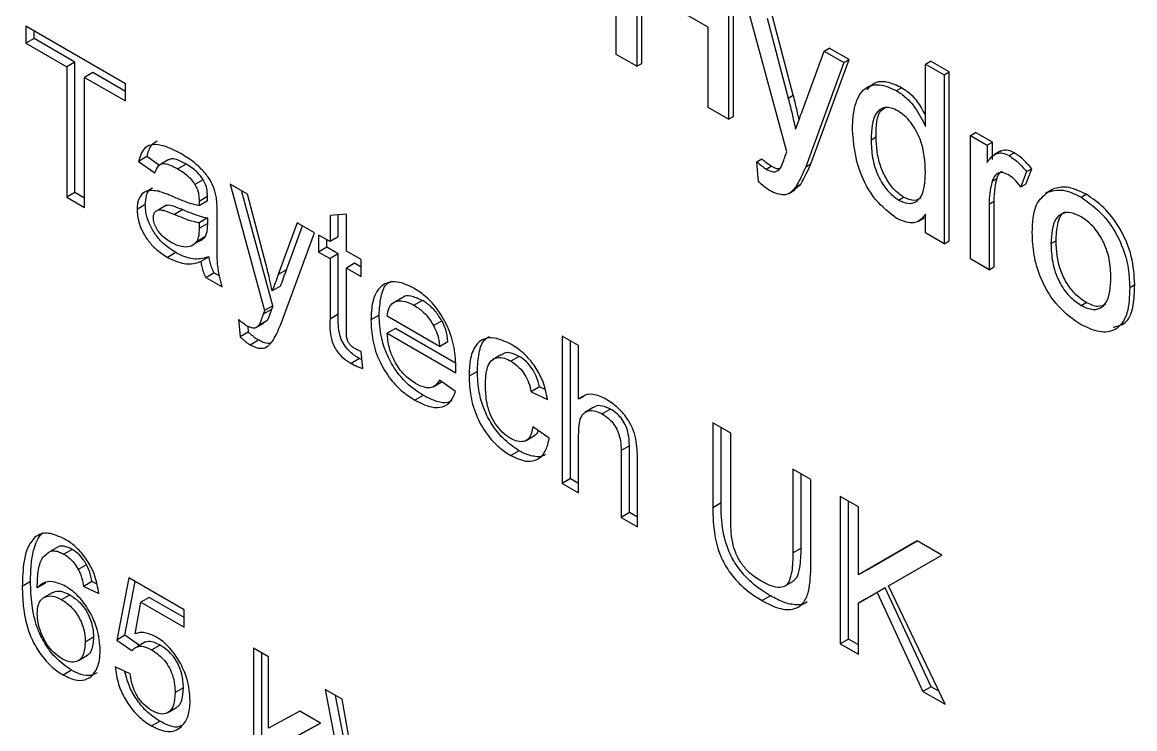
# Model space of a CAD drawing. Extents: x 75 to 2075, y 25 to 1460.
# Drawn here: x 1942.9 to 1964.62, y 1032.19 to 1045.99 of the extents above; entities that cross this region are included whole.
import ezdxf

# ---------------------------------------------------------------- set-up
doc = ezdxf.new("R2010")
doc.units = 0
doc.header["$LTSCALE"] = 5
doc.linetypes.add('SLD-KATı', pattern=[0])
doc.layers.get('0').update_dxf_attribs({"linetype": 'CONTINUOUS'})

msp = doc.modelspace()

# ---------------------------------------------------------------- linework, layer by layer
at = {"color": 7, "linetype": 'SLD-KATı'}
for p, q in [((1954.495, 1045.36), (1954.495, 1048.655)), ((1956.69, 1047.388), (1956.69, 1044.092)), ((1956.788, 1044.149), (1956.788, 1047.445)), ((1956.288, 1045.888), (1954.897, 1046.691)), ((1954.897, 1046.691), (1954.897, 1045.127)), ((1954.996, 1045.184), (1954.996, 1046.634)), ((1957.824, 1043.458), (1957.056, 1046.289)), ((1957.443, 1046.066), (1957.852, 1044.507)), ((1957.951, 1044.564), (1957.541, 1046.123)), ((1944.917, 1044.782), (1942.969, 1045.907)), ((1942.969, 1045.907), (1942.969, 1045.575)), ((1943.13, 1045.668), (1943.13, 1045.813)), ((1956.288, 1044.325), (1956.288, 1045.888)), ((1943.13, 1045.668), (1942.969, 1045.575)), ((1942.969, 1045.575), (1943.767, 1045.114)), ((1943.929, 1045.207), (1943.13, 1045.668)), ((1954.897, 1045.127), (1954.495, 1045.36)), ((1958.131, 1044.265), (1958.556, 1045.423)), ((1958.556, 1045.423), (1958.654, 1045.48)), ((1958.556, 1045.423), (1958.941, 1045.201)), ((1959.04, 1045.258), (1958.654, 1045.48)), ((1943.929, 1045.207), (1943.767, 1045.114)), ((1943.767, 1045.114), (1943.767, 1042.57)), ((1943.929, 1042.663), (1943.929, 1045.207)), ((1954.897, 1045.127), (1954.996, 1045.184)), ((1958.941, 1045.201), (1958.194, 1043.167)), ((1958.293, 1043.224), (1959.04, 1045.258)), ((1958.941, 1045.201), (1959.04, 1045.258)), ((1960.532, 1045.17), (1960.63, 1045.227)), ((1960.532, 1043.953), (1960.532, 1045.17)), ((1960.532, 1045.17), (1960.898, 1044.959)), ((1960.996, 1045.016), (1960.63, 1045.227)), ((1944.28, 1045.005), (1944.118, 1044.911)), ((1944.118, 1042.367), (1944.118, 1044.911)), ((1944.118, 1044.911), (1944.917, 1044.45)), ((1944.917, 1044.637), (1944.28, 1045.005)), ((1960.898, 1044.959), (1960.996, 1045.016)), ((1960.898, 1044.959), (1960.898, 1041.663)), ((1960.996, 1041.72), (1960.996, 1045.016)), ((1944.917, 1044.45), (1944.917, 1044.782)), ((1959.968, 1044.651), (1960.066, 1044.707)), ((1957.852, 1044.507), (1957.951, 1044.564)), ((1956.69, 1044.092), (1956.288, 1044.325)), ((1956.69, 1044.092), (1956.788, 1044.149)), ((1961.41, 1043.776), (1961.508, 1043.833)), ((1961.838, 1043.643), (1961.508, 1043.833)), ((1959.471, 1043.69), (1959.569, 1043.747)), ((1961.41, 1041.368), (1961.41, 1043.776)), ((1961.41, 1043.776), (1961.739, 1043.586)), ((1961.739, 1043.586), (1961.838, 1043.643)), ((1961.739, 1043.586), (1961.739, 1043.25)), ((1961.838, 1043.307), (1961.838, 1043.643)), ((1945.334, 1043.364), (1945.172, 1043.271)), ((1945.58, 1043.193), (1945.334, 1043.364)), ((1962.004, 1043.474), (1961.881, 1043.403)), ((1962.165, 1043.382), (1962.263, 1043.439)), ((1945.172, 1043.271), (1945.491, 1043.049)), ((1945.764, 1043.307), (1945.602, 1043.214)), ((1946.101, 1043.216), (1945.939, 1043.123)), ((1957.239, 1043.262), (1957.337, 1043.319)), ((1957.275, 1042.872), (1957.239, 1043.262)), ((1957.422, 1043.12), (1957.521, 1043.177)), ((1958.194, 1043.167), (1958.293, 1043.224)), ((1961.832, 1042.886), (1961.931, 1042.943)), ((1962.507, 1043.072), (1962.393, 1042.771)), ((1962.492, 1042.828), (1962.606, 1043.128)), ((1962.507, 1043.072), (1962.606, 1043.128)), ((1946.433, 1042.913), (1946.271, 1042.82)), ((1947.298, 1042.633), (1946.96, 1042.828)), ((1946.96, 1042.828), (1947.631, 1040.357)), ((1957.862, 1042.642), (1957.985, 1042.713)), ((1957.965, 1042.718), (1958.097, 1042.828)), ((1957.999, 1042.771), (1958.097, 1042.828)), ((1962.393, 1042.771), (1962.492, 1042.828)), ((1962.998, 1042.716), (1962.875, 1042.645)), ((1962.931, 1042.675), (1963.03, 1042.732)), ((1943.929, 1042.663), (1943.767, 1042.57)), ((1943.767, 1042.57), (1944.118, 1042.367)), ((1944.118, 1042.554), (1943.929, 1042.663)), ((1946.514, 1042.498), (1946.352, 1042.405)), ((1946.515, 1042.583), (1946.354, 1042.49)), ((1947.792, 1040.451), (1947.182, 1042.7)), ((1947.655, 1041.273), (1947.298, 1042.633)), ((1960.007, 1042.516), (1960.105, 1042.572)), ((1961.776, 1042.436), (1961.874, 1042.493)), ((1961.874, 1041.213), (1961.874, 1042.493)), ((1963.57, 1042.571), (1963.668, 1042.628)), ((1945.302, 1042.428), (1945.14, 1042.334)), ((1945.715, 1042.414), (1945.553, 1042.321)), ((1946.035, 1042.328), (1945.873, 1042.235)), ((1961.776, 1042.436), (1961.776, 1041.156)), ((1946.354, 1042.072), (1946.352, 1041.966)), ((1946.352, 1041.966), (1946.514, 1042.059)), ((1946.515, 1042.166), (1946.354, 1042.072)), ((1946.515, 1042.166), (1946.514, 1042.059)), ((1946.705, 1041.787), (1946.705, 1042.237)), ((1948.269, 1042.072), (1947.898, 1041.062)), ((1948.606, 1041.878), (1948.269, 1042.072)), ((1949.227, 1042.241), (1948.908, 1042.215)), ((1948.908, 1042.215), (1948.908, 1041.704)), ((1949.07, 1041.797), (1949.07, 1042.228)), ((1949.227, 1041.519), (1949.227, 1042.241)), ((1960.386, 1042.098), (1960.509, 1042.169)), ((1960.532, 1041.875), (1960.532, 1042.238)), ((1947.954, 1040.103), (1948.606, 1041.878)), ((1948.06, 1041.155), (1948.374, 1042.012)), ((1960.898, 1041.663), (1960.532, 1041.875)), ((1946.238, 1041.649), (1946.328, 1041.701)), ((1946.466, 1041.795), (1946.305, 1041.702)), ((1948.908, 1041.704), (1948.684, 1041.833)), ((1948.684, 1041.833), (1948.684, 1041.501)), ((1948.846, 1041.594), (1948.846, 1041.74)), ((1949.07, 1041.797), (1948.908, 1041.704)), ((1960.898, 1041.663), (1960.996, 1041.72)), ((1962.983, 1041.665), (1963.082, 1041.722)), ((1945.897, 1041.49), (1945.736, 1041.396)), ((1946.547, 1041.41), (1946.385, 1041.316)), ((1948.846, 1041.594), (1948.684, 1041.501)), ((1948.684, 1041.501), (1948.908, 1041.372)), ((1949.07, 1041.465), (1948.846, 1041.594)), ((1949.07, 1041.465), (1948.908, 1041.372)), ((1949.07, 1040.286), (1949.07, 1041.465)), ((1949.515, 1041.354), (1949.227, 1041.519)), ((1948.908, 1041.372), (1948.908, 1040.193)), ((1949.389, 1041.281), (1949.227, 1041.188)), ((1949.515, 1041.208), (1949.389, 1041.281)), ((1949.515, 1041.022), (1949.515, 1041.354)), ((1961.776, 1041.156), (1961.41, 1041.368)), ((1961.776, 1041.156), (1961.874, 1041.213)), ((1946.481, 1041.003), (1946.643, 1041.096)), ((1946.481, 1041.003), (1946.801, 1040.819)), ((1946.758, 1041.03), (1946.643, 1041.096)), ((1948.06, 1041.155), (1947.898, 1041.062)), ((1949.227, 1039.995), (1949.227, 1041.188)), ((1949.227, 1041.188), (1949.515, 1041.022)), ((1947.941, 1040.833), (1947.779, 1040.74)), ((1964.52, 1040.81), (1964.618, 1040.867)), ((1950.332, 1040.616), (1950.171, 1040.523)), ((1950.546, 1040.463), (1950.708, 1040.557)), ((1947.767, 1040.379), (1947.606, 1040.286)), ((1947.792, 1040.451), (1947.631, 1040.357)), ((1963.57, 1040.459), (1963.668, 1040.516)), ((1947.12, 1040.186), (1947.152, 1039.846)), ((1947.455, 1040.021), (1947.616, 1040.115)), ((1947.682, 1040.166), (1947.52, 1040.072)), ((1947.682, 1040.166), (1947.616, 1040.116)), ((1949.07, 1040.286), (1948.908, 1040.193)), ((1949.868, 1040.268), (1949.706, 1040.174)), ((1951.047, 1039.658), (1950.026, 1040.247)), ((1950.93, 1040.065), (1951.092, 1040.158)), ((1947.313, 1039.939), (1947.152, 1039.846)), ((1947.303, 1040.053), (1947.313, 1039.939)), ((1950.187, 1040.009), (1950.026, 1039.916)), ((1950.026, 1039.916), (1951.365, 1039.142)), ((1951.358, 1039.333), (1950.187, 1040.009)), ((1947.347, 1039.692), (1947.509, 1039.785)), ((1951.047, 1039.658), (1951.209, 1039.751)), ((1953.762, 1039.676), (1953.442, 1039.861)), ((1953.442, 1039.861), (1953.442, 1036.984)), ((1953.604, 1037.078), (1953.604, 1039.767)), ((1953.762, 1038.626), (1953.762, 1039.676)), ((1949.547, 1039.228), (1949.515, 1039.556)), ((1952.244, 1039.491), (1952.082, 1039.397)), ((1952.602, 1039.463), (1952.441, 1039.369)), ((1949.483, 1039.42), (1949.322, 1039.326)), ((1949.53, 1039.395), (1949.483, 1039.42)), ((1951.784, 1039.171), (1951.622, 1039.078)), ((1950.913, 1038.865), (1950.918, 1038.868)), ((1950.922, 1038.87), (1951.075, 1038.958)), ((1951.357, 1038.778), (1951.044, 1038.996)), ((1952.997, 1038.866), (1952.836, 1038.773)), ((1953.105, 1038.816), (1952.997, 1038.866)), ((1950.726, 1038.702), (1950.564, 1038.609)), ((1952.836, 1038.773), (1953.155, 1038.625)), ((1953.86, 1038.683), (1953.762, 1038.626)), ((1954.047, 1038.464), (1953.885, 1038.371)), ((1954.385, 1038.434), (1954.224, 1038.34)), ((1956.731, 1037.962), (1956.38, 1038.165)), ((1956.38, 1038.165), (1956.38, 1036.51)), ((1953.187, 1037.869), (1952.867, 1038.091)), ((1956.541, 1036.603), (1956.541, 1038.071)), ((1956.731, 1036.326), (1956.731, 1037.962)), ((1952.738, 1037.823), (1952.899, 1037.917)), ((1953.762, 1036.8), (1953.762, 1037.928)), ((1954.753, 1037.72), (1954.592, 1037.627)), ((1954.753, 1036.414), (1954.753, 1037.72)), ((1952.601, 1037.62), (1952.439, 1037.527)), ((1954.592, 1037.627), (1954.592, 1036.321)), ((1954.911, 1036.137), (1954.911, 1037.462)), ((1953.604, 1037.078), (1953.442, 1036.984)), ((1953.604, 1037.078), (1953.762, 1036.987)), ((1957.944, 1037.261), (1957.944, 1035.626)), ((1958.296, 1037.059), (1957.944, 1037.261)), ((1958.106, 1035.719), (1958.106, 1037.168)), ((1953.442, 1036.984), (1953.762, 1036.8)), ((1958.296, 1035.404), (1958.296, 1037.059)), ((1959.222, 1036.524), (1958.87, 1036.727)), ((1958.87, 1036.727), (1958.87, 1033.851)), ((1959.032, 1033.944), (1959.032, 1036.634)), ((1954.753, 1036.414), (1954.592, 1036.321)), ((1954.911, 1036.323), (1954.753, 1036.414)), ((1956.541, 1036.603), (1956.38, 1036.51)), ((1959.222, 1035.199), (1959.222, 1036.524)), ((1954.592, 1036.321), (1954.911, 1036.137)), ((1943.627, 1035.76), (1943.465, 1035.666)), ((1960.369, 1035.862), (1959.222, 1035.199)), ((1959.383, 1035.292), (1960.369, 1035.862)), ((1960.85, 1035.584), (1960.369, 1035.862)), ((1943.332, 1035.561), (1943.312, 1035.55)), ((1943.876, 1035.694), (1943.714, 1035.601)), ((1957.944, 1035.626), (1958.106, 1035.719)), ((1959.809, 1034.983), (1960.85, 1035.584)), ((1944.156, 1035.397), (1943.994, 1035.304)), ((1944.978, 1035.142), (1944.744, 1033.925)), ((1946.061, 1034.516), (1944.978, 1035.142)), ((1959.383, 1035.292), (1959.222, 1035.199)), ((1943.061, 1035.066), (1942.9, 1034.973)), ((1943.354, 1035.039), (1943.192, 1034.946)), ((1944.261, 1035.066), (1944.1, 1034.973)), ((1944.1, 1034.973), (1944.392, 1034.837)), ((1944.351, 1035.024), (1944.261, 1035.066)), ((1944.905, 1034.018), (1945.107, 1035.067)), ((1957.781, 1034.976), (1957.943, 1035.07)), ((1959.749, 1034.947), (1959.383, 1034.737)), ((1959.749, 1034.947), (1959.587, 1034.854)), ((1960.643, 1033.014), (1959.749, 1034.947)), ((1960.914, 1032.671), (1959.809, 1034.983)), ((1943.484, 1034.849), (1943.323, 1034.756)), ((1943.666, 1034.716), (1943.828, 1034.809)), ((1945.379, 1034.759), (1945.217, 1034.666)), ((1946.061, 1034.365), (1945.379, 1034.759)), ((1957.505, 1034.789), (1957.344, 1034.695)), ((1959.222, 1034.644), (1959.587, 1034.854)), ((1959.383, 1034.737), (1959.222, 1034.644)), ((1959.587, 1034.854), (1960.481, 1032.921)), ((1945.101, 1034.05), (1945.217, 1034.666)), ((1945.217, 1034.666), (1946.061, 1034.178)), ((1946.061, 1034.178), (1946.061, 1034.516)), ((1959.222, 1033.648), (1959.222, 1034.644)), ((1944.291, 1033.98), (1944.129, 1033.887)), ((1944.905, 1034.018), (1944.744, 1033.925)), ((1944.744, 1033.925), (1945.036, 1033.722)), ((1945.19, 1033.821), (1944.905, 1034.018)), ((1945.305, 1033.888), (1945.143, 1033.794)), ((1945.589, 1033.826), (1945.427, 1033.733)), ((1959.032, 1033.944), (1958.87, 1033.851)), ((1958.87, 1033.851), (1959.222, 1033.648)), ((1959.222, 1033.835), (1959.032, 1033.944)), ((1944, 1033.528), (1944.161, 1033.621)), ((1947.705, 1033.601), (1947.412, 1033.77)), ((1947.412, 1033.77), (1947.412, 1031.134)), ((1947.574, 1031.227), (1947.574, 1033.677)), ((1947.705, 1032.203), (1947.705, 1033.601)), ((1945.007, 1033.266), (1944.714, 1033.401)), ((1943.862, 1033.336), (1943.7, 1033.243)), ((1946.047, 1032.993), (1945.885, 1032.899)), ((1949.145, 1032.77), (1948.812, 1032.962)), ((1948.812, 1032.962), (1949.387, 1029.994)), ((1960.643, 1033.014), (1960.481, 1032.921)), ((1960.791, 1032.929), (1960.643, 1033.014)), ((1949.549, 1030.087), (1949.015, 1032.845)), ((1949.484, 1030.84), (1949.145, 1032.77)), ((1960.481, 1032.921), (1960.914, 1032.671)), ((1945.752, 1032.516), (1945.913, 1032.609)), ((1948.317, 1032.538), (1947.705, 1032.203)), ((1948.724, 1032.303), (1948.317, 1032.538)), ((1945.424, 1032.248), (1945.585, 1032.341)), ((1948.084, 1031.952), (1948.724, 1032.303)), ((1948.72, 1032.305), (1948.245, 1032.046))]:
    msp.add_line(p, q, dxfattribs=at)
for points, knots in [([(1959.105, 1043.901), (1959.115, 1044.063), (1959.134, 1044.386), (1959.315, 1044.715), (1959.625, 1044.804), (1959.854, 1044.702), (1959.968, 1044.651)], [0, 0, 0, 0, 0.280962, 0.56044, 0.780127, 1, 1, 1, 1]), ([(1960.066, 1044.707), (1959.97, 1044.752), (1959.777, 1044.841), (1959.532, 1044.824), (1959.434, 1044.716), (1959.39, 1044.668)], [0, 0, 0, 0, 0.3587184, 0.7172935, 1, 1, 1, 1]), ([(1960.532, 1044.172), (1960.477, 1044.276), (1960.356, 1044.508), (1960.169, 1044.637), (1960.066, 1044.707)], [0, 0, 0, 0, 0.449461, 1, 1, 1, 1]), ([(1957.852, 1044.507), (1957.882, 1044.393), (1957.934, 1044.188), (1957.976, 1043.986), (1957.995, 1043.896)], [0, 0, 0, 0, 0.559963, 1, 1, 1, 1]), ([(1958.064, 1044.086), (1958.05, 1044.155), (1958.016, 1044.314), (1957.974, 1044.474), (1957.951, 1044.564)], [0, 0, 0, 0, 0.437494, 1, 1, 1, 1]), ([(1959.968, 1044.651), (1960.031, 1044.609), (1960.158, 1044.525), (1960.366, 1044.286), (1960.469, 1044.079), (1960.532, 1043.953)], [0, 0, 0, 0, 0.280563, 0.560896, 1, 1, 1, 1]), ([(1957.995, 1043.896), (1958.02, 1043.965), (1958.065, 1044.089), (1958.111, 1044.211), (1958.131, 1044.265)], [0, 0, 0, 0, 0.5599999, 1, 1, 1, 1]), ([(1959.992, 1044.256), (1959.949, 1044.278), (1959.863, 1044.32), (1959.705, 1044.33), (1959.492, 1044.187), (1959.479, 1043.889), (1959.471, 1043.69)], [0, 0, 0, 0, 0.125718, 0.25135, 0.501025, 1, 1, 1, 1]), ([(1959.569, 1043.747), (1959.57, 1043.958), (1959.572, 1044.228), (1959.733, 1044.309), (1959.768, 1044.327)], [0, 0, 0, 0, 0.782566, 1, 1, 1, 1]), ([(1960.532, 1043.046), (1960.523, 1043.262), (1960.509, 1043.586), (1960.288, 1043.988), (1960.125, 1044.168), (1960.037, 1044.227), (1959.992, 1044.256)], [0, 0, 0, 0, 0.498965, 0.748684, 0.874281, 1, 1, 1, 1]), ([(1959.97, 1042.157), (1959.826, 1042.267), (1959.538, 1042.488), (1959.169, 1043.17), (1959.129, 1043.623), (1959.105, 1043.901)], [0, 0, 0, 0, 0.2796147, 0.559901, 1, 1, 1, 1]), ([(1945.997, 1043.421), (1945.888, 1043.477), (1945.697, 1043.576), (1945.459, 1043.613), (1945.303, 1043.556), (1945.215, 1043.433), (1945.186, 1043.323), (1945.172, 1043.271)], [0, 0, 0, 0, 0.299431, 0.527405, 0.688149, 0.848766, 1, 1, 1, 1]), ([(1945.334, 1043.364), (1945.356, 1043.446), (1945.394, 1043.586), (1945.495, 1043.647), (1945.536, 1043.672)], [0, 0, 0, 0, 0.590382, 1, 1, 1, 1]), ([(1959.471, 1043.69), (1959.475, 1043.576), (1959.482, 1043.35), (1959.59, 1042.997), (1959.78, 1042.685), (1959.931, 1042.572), (1960.007, 1042.516)], [0, 0, 0, 0, 0.281206, 0.560839, 0.780812, 1, 1, 1, 1]), ([(1960.105, 1042.572), (1960.041, 1042.618), (1959.912, 1042.711), (1959.755, 1042.941), (1959.59, 1043.302), (1959.578, 1043.563), (1959.569, 1043.747)], [0, 0, 0, 0, 0.186545, 0.373419, 0.560531, 1, 1, 1, 1]), ([(1946.689, 1042.561), (1946.674, 1042.63), (1946.647, 1042.756), (1946.542, 1042.957), (1946.368, 1043.161), (1946.176, 1043.314), (1946.041, 1043.395), (1945.997, 1043.421)], [0, 0, 0, 0, 0.186443, 0.336426, 0.535955, 0.84797, 1, 1, 1, 1]), ([(1957.698, 1043.132), (1957.718, 1043.175), (1957.755, 1043.252), (1957.783, 1043.338), (1957.796, 1043.376)], [0, 0, 0, 0, 0.55976, 1, 1, 1, 1]), ([(1957.796, 1043.376), (1957.801, 1043.392), (1957.81, 1043.419), (1957.82, 1043.446), (1957.824, 1043.458)], [0, 0, 0, 0, 0.56, 1, 1, 1, 1]), ([(1961.739, 1043.25), (1961.794, 1043.326), (1961.87, 1043.431), (1962.04, 1043.441), (1962.123, 1043.402), (1962.165, 1043.382)], [0, 0, 0, 0, 0.559599, 0.779772, 1, 1, 1, 1]), ([(1962.263, 1043.439), (1962.21, 1043.464), (1962.108, 1043.511), (1962.03, 1043.478), (1961.994, 1043.463)], [0, 0, 0, 0, 0.527192, 1, 1, 1, 1]), ([(1962.165, 1043.382), (1962.232, 1043.336), (1962.353, 1043.253), (1962.46, 1043.127), (1962.507, 1043.072)], [0, 0, 0, 0, 0.5595462, 1, 1, 1, 1]), ([(1962.606, 1043.128), (1962.545, 1043.198), (1962.437, 1043.323), (1962.316, 1043.404), (1962.263, 1043.439)], [0, 0, 0, 0, 0.559962, 1, 1, 1, 1]), ([(1945.491, 1043.049), (1945.51, 1043.098), (1945.539, 1043.177), (1945.624, 1043.231), (1945.755, 1043.222), (1945.864, 1043.163), (1945.939, 1043.123)], [0, 0, 0, 0, 0.278963, 0.446676, 0.614792, 1, 1, 1, 1]), ([(1946.101, 1043.216), (1946.048, 1043.244), (1945.954, 1043.294), (1945.834, 1043.331), (1945.784, 1043.311), (1945.766, 1043.303)], [0, 0, 0, 0, 0.448347, 0.801563, 1, 1, 1, 1]), ([(1946.433, 1042.913), (1946.397, 1042.962), (1946.335, 1043.045), (1946.219, 1043.142), (1946.145, 1043.189), (1946.101, 1043.216)], [0, 0, 0, 0, 0.366633, 0.627181, 1, 1, 1, 1]), ([(1957.239, 1043.262), (1957.273, 1043.232), (1957.333, 1043.178), (1957.395, 1043.138), (1957.422, 1043.12)], [0, 0, 0, 0, 0.560127, 1, 1, 1, 1]), ([(1957.521, 1043.177), (1957.486, 1043.2), (1957.424, 1043.241), (1957.364, 1043.295), (1957.337, 1043.319)], [0, 0, 0, 0, 0.5598221, 1, 1, 1, 1]), ([(1957.695, 1043.13), (1957.684, 1043.127), (1957.635, 1043.114), (1957.571, 1043.149), (1957.521, 1043.177)], [0, 0, 0, 0, 0.210863, 1, 1, 1, 1]), ([(1958.194, 1043.167), (1958.161, 1043.089), (1958.103, 1042.95), (1958.031, 1042.826), (1957.999, 1042.771)], [0, 0, 0, 0, 0.560088, 1, 1, 1, 1]), ([(1958.097, 1042.828), (1958.137, 1042.898), (1958.208, 1043.024), (1958.267, 1043.163), (1958.293, 1043.224)], [0, 0, 0, 0, 0.5598759, 1, 1, 1, 1]), ([(1945.939, 1043.123), (1945.984, 1043.095), (1946.073, 1043.039), (1946.189, 1042.935), (1946.248, 1042.852), (1946.271, 1042.82)], [0, 0, 0, 0, 0.37929, 0.761237, 1, 1, 1, 1]), ([(1957.422, 1043.12), (1957.453, 1043.104), (1957.514, 1043.072), (1957.62, 1043.057), (1957.669, 1043.103), (1957.698, 1043.132)], [0, 0, 0, 0, 0.2811432, 0.5614908, 1, 1, 1, 1]), ([(1960.007, 1042.516), (1960.07, 1042.487), (1960.195, 1042.431), (1960.351, 1042.471), (1960.512, 1042.637), (1960.523, 1042.877), (1960.532, 1043.046)], [0, 0, 0, 0, 0.186719, 0.373542, 0.560525, 1, 1, 1, 1]), ([(1962.151, 1043.01), (1962.109, 1043.028), (1962.026, 1043.065), (1961.901, 1043.031), (1961.858, 1042.941), (1961.832, 1042.886)], [0, 0, 0, 0, 0.280305, 0.560911, 1, 1, 1, 1]), ([(1961.874, 1042.493), (1961.877, 1042.583), (1961.881, 1042.743), (1961.916, 1042.882), (1961.931, 1042.943)], [0, 0, 0, 0, 0.559965, 1, 1, 1, 1]), ([(1961.931, 1042.943), (1961.944, 1042.981), (1961.966, 1043.044), (1962.015, 1043.07), (1962.034, 1043.08)], [0, 0, 0, 0, 0.616126, 1, 1, 1, 1]), ([(1962.393, 1042.771), (1962.351, 1042.826), (1962.277, 1042.924), (1962.189, 1042.984), (1962.151, 1043.01)], [0, 0, 0, 0, 0.560116, 1, 1, 1, 1]), ([(1945.563, 1042.686), (1945.476, 1042.698), (1945.336, 1042.718), (1945.205, 1042.609), (1945.147, 1042.481), (1945.142, 1042.377), (1945.14, 1042.334)], [0, 0, 0, 0, 0.383402, 0.61322, 0.842563, 1, 1, 1, 1]), ([(1945.302, 1042.428), (1945.307, 1042.487), (1945.318, 1042.619), (1945.377, 1042.73), (1945.436, 1042.75), (1945.442, 1042.752)], [0, 0, 0, 0, 0.421119, 0.938222, 1, 1, 1, 1]), ([(1946.271, 1042.82), (1946.289, 1042.786), (1946.329, 1042.712), (1946.35, 1042.597), (1946.352, 1042.524), (1946.354, 1042.49)], [0, 0, 0, 0, 0.300025, 0.66691, 1, 1, 1, 1]), ([(1946.515, 1042.583), (1946.514, 1042.614), (1946.512, 1042.683), (1946.493, 1042.798), (1946.452, 1042.877), (1946.433, 1042.913)], [0, 0, 0, 0, 0.296105, 0.673457, 1, 1, 1, 1]), ([(1957.5, 1042.696), (1957.457, 1042.724), (1957.381, 1042.774), (1957.308, 1042.842), (1957.275, 1042.872)], [0, 0, 0, 0, 0.559718, 1, 1, 1, 1]), ([(1957.999, 1042.771), (1957.968, 1042.732), (1957.906, 1042.655), (1957.743, 1042.587), (1957.592, 1042.655), (1957.5, 1042.696)], [0, 0, 0, 0, 0.281289, 0.561872, 1, 1, 1, 1]), ([(1961.832, 1042.886), (1961.814, 1042.808), (1961.781, 1042.668), (1961.777, 1042.507), (1961.776, 1042.436)], [0, 0, 0, 0, 0.559888, 1, 1, 1, 1]), ([(1962.931, 1042.675), (1963.039, 1042.7), (1963.233, 1042.743), (1963.467, 1042.624), (1963.57, 1042.571)], [0, 0, 0, 0, 0.559033, 1, 1, 1, 1]), ([(1963.668, 1042.628), (1963.537, 1042.692), (1963.302, 1042.805), (1963.113, 1042.754), (1963.03, 1042.732)], [0, 0, 0, 0, 0.559564, 1, 1, 1, 1]), ([(1945.826, 1042.588), (1945.799, 1042.599), (1945.746, 1042.622), (1945.658, 1042.657), (1945.597, 1042.676), (1945.563, 1042.686)], [0, 0, 0, 0, 0.303153, 0.606337, 1, 1, 1, 1]), ([(1946.352, 1042.405), (1946.3, 1042.417), (1946.197, 1042.44), (1946.02, 1042.506), (1945.896, 1042.558), (1945.826, 1042.588)], [0, 0, 0, 0, 0.301096, 0.601912, 1, 1, 1, 1]), ([(1946.514, 1042.498), (1946.514, 1042.505), (1946.514, 1042.52), (1946.514, 1042.548), (1946.515, 1042.569), (1946.515, 1042.583)], [0, 0, 0, 0, 0.2500879, 0.5001759, 1, 1, 1, 1]), ([(1946.705, 1042.237), (1946.705, 1042.268), (1946.704, 1042.33), (1946.702, 1042.437), (1946.694, 1042.515), (1946.689, 1042.561)], [0, 0, 0, 0, 0.295392, 0.590817, 1, 1, 1, 1]), ([(1960.441, 1042.554), (1960.402, 1042.531), (1960.311, 1042.479), (1960.181, 1042.538), (1960.105, 1042.572)], [0, 0, 0, 0, 0.421722, 1, 1, 1, 1]), ([(1962.617, 1041.875), (1962.625, 1042.077), (1962.64, 1042.437), (1962.842, 1042.603), (1962.931, 1042.675)], [0, 0, 0, 0, 0.560963, 1, 1, 1, 1]), ([(1963.57, 1042.571), (1963.72, 1042.466), (1964.019, 1042.255), (1964.345, 1041.729), (1964.501, 1041.227), (1964.514, 1040.949), (1964.52, 1040.81)], [0, 0, 0, 0, 0.279556, 0.5586, 0.778991, 1, 1, 1, 1]), ([(1964.618, 1040.867), (1964.608, 1041.046), (1964.589, 1041.402), (1964.354, 1041.957), (1964.021, 1042.391), (1963.786, 1042.549), (1963.668, 1042.628)], [0, 0, 0, 0, 0.280581, 0.559647, 0.779597, 1, 1, 1, 1]), ([(1945.14, 1042.334), (1945.146, 1042.251), (1945.159, 1042.09), (1945.271, 1041.841), (1945.428, 1041.625), (1945.59, 1041.486), (1945.698, 1041.42), (1945.736, 1041.396)], [0, 0, 0, 0, 0.231168, 0.448347, 0.633012, 0.871315, 1, 1, 1, 1]), ([(1945.897, 1041.49), (1945.81, 1041.547), (1945.666, 1041.64), (1945.485, 1041.851), (1945.371, 1042.06), (1945.309, 1042.262), (1945.304, 1042.377), (1945.302, 1042.428)], [0, 0, 0, 0, 0.295184, 0.483407, 0.672011, 0.855923, 1, 1, 1, 1]), ([(1945.459, 1042.171), (1945.463, 1042.201), (1945.469, 1042.26), (1945.514, 1042.31), (1945.585, 1042.332), (1945.708, 1042.304), (1945.809, 1042.262), (1945.873, 1042.235)], [0, 0, 0, 0, 0.151465, 0.299851, 0.43263, 0.640329, 1, 1, 1, 1]), ([(1945.716, 1042.411), (1945.723, 1042.414), (1945.759, 1042.427), (1945.871, 1042.394), (1945.971, 1042.354), (1946.035, 1042.328)], [0, 0, 0, 0, 0.080159, 0.416888, 1, 1, 1, 1]), ([(1946.035, 1042.328), (1946.088, 1042.306), (1946.196, 1042.261), (1946.357, 1042.201), (1946.462, 1042.177), (1946.515, 1042.166)], [0, 0, 0, 0, 0.328949, 0.663406, 1, 1, 1, 1]), ([(1946.354, 1042.49), (1946.353, 1042.483), (1946.353, 1042.469), (1946.352, 1042.441), (1946.352, 1042.419), (1946.352, 1042.405)], [0, 0, 0, 0, 0.250125, 0.500209, 1, 1, 1, 1]), ([(1963.57, 1042.191), (1963.503, 1042.223), (1963.369, 1042.287), (1963.194, 1042.263), (1963.009, 1042.102), (1962.994, 1041.845), (1962.983, 1041.665)], [0, 0, 0, 0, 0.187137, 0.374025, 0.561097, 1, 1, 1, 1]), ([(1963.082, 1041.722), (1963.088, 1041.832), (1963.1, 1042.051), (1963.176, 1042.26), (1963.266, 1042.281), (1963.274, 1042.283)], [0, 0, 0, 0, 0.476877, 0.950511, 1, 1, 1, 1]), ([(1945.809, 1041.686), (1945.737, 1041.732), (1945.638, 1041.797), (1945.53, 1041.938), (1945.478, 1042.043), (1945.461, 1042.123), (1945.46, 1042.162), (1945.459, 1042.171)], [0, 0, 0, 0, 0.439875, 0.613983, 0.78895, 0.955904, 1, 1, 1, 1]), ([(1945.873, 1042.235), (1945.926, 1042.213), (1946.034, 1042.168), (1946.196, 1042.108), (1946.301, 1042.084), (1946.354, 1042.072)], [0, 0, 0, 0, 0.328949, 0.663406, 1, 1, 1, 1]), ([(1946.514, 1042.059), (1946.513, 1042.029), (1946.512, 1041.965), (1946.501, 1041.871), (1946.478, 1041.821), (1946.466, 1041.795)], [0, 0, 0, 0, 0.312047, 0.650148, 1, 1, 1, 1]), ([(1960.532, 1042.238), (1960.497, 1042.194), (1960.428, 1042.106), (1960.242, 1042.038), (1960.073, 1042.112), (1959.97, 1042.157)], [0, 0, 0, 0, 0.281116, 0.561725, 1, 1, 1, 1]), ([(1964.154, 1041.002), (1964.149, 1041.119), (1964.141, 1041.353), (1964.012, 1041.719), (1963.804, 1042.027), (1963.648, 1042.136), (1963.57, 1042.191)], [0, 0, 0, 0, 0.281064, 0.560316, 0.780174, 1, 1, 1, 1]), ([(1946.352, 1041.966), (1946.351, 1041.935), (1946.35, 1041.871), (1946.34, 1041.777), (1946.316, 1041.727), (1946.305, 1041.702)], [0, 0, 0, 0, 0.312047, 0.650148, 1, 1, 1, 1]), ([(1963.57, 1040.079), (1963.417, 1040.186), (1963.111, 1040.4), (1962.779, 1040.941), (1962.635, 1041.45), (1962.623, 1041.733), (1962.617, 1041.875)], [0, 0, 0, 0, 0.2796157, 0.5583707, 0.778858, 1, 1, 1, 1]), ([(1946.305, 1041.702), (1946.272, 1041.669), (1946.205, 1041.603), (1946.048, 1041.588), (1945.91, 1041.631), (1945.827, 1041.676), (1945.809, 1041.686)], [0, 0, 0, 0, 0.27949, 0.574246, 0.90837, 1, 1, 1, 1]), ([(1946.466, 1041.795), (1946.436, 1041.759), (1946.398, 1041.713), (1946.338, 1041.708), (1946.326, 1041.707)], [0, 0, 0, 0, 0.7997688, 1, 1, 1, 1]), ([(1946.801, 1040.819), (1946.766, 1040.96), (1946.706, 1041.202), (1946.707, 1041.512), (1946.706, 1041.695), (1946.705, 1041.787)], [0, 0, 0, 0, 0.409089, 0.704246, 1, 1, 1, 1]), ([(1962.983, 1041.665), (1962.988, 1041.546), (1962.996, 1041.309), (1963.119, 1040.937), (1963.332, 1040.625), (1963.491, 1040.514), (1963.57, 1040.459)], [0, 0, 0, 0, 0.281129, 0.560384, 0.780159, 1, 1, 1, 1]), ([(1963.668, 1040.516), (1963.601, 1040.561), (1963.467, 1040.652), (1963.291, 1040.879), (1963.107, 1041.255), (1963.092, 1041.529), (1963.082, 1041.722)], [0, 0, 0, 0, 0.187077, 0.374058, 0.561104, 1, 1, 1, 1]), ([(1946.547, 1041.41), (1946.46, 1041.384), (1946.284, 1041.333), (1946.045, 1041.408), (1945.916, 1041.479), (1945.897, 1041.49)], [0, 0, 0, 0, 0.456532, 0.919814, 1, 1, 1, 1]), ([(1946.643, 1041.096), (1946.627, 1041.131), (1946.596, 1041.2), (1946.564, 1041.306), (1946.553, 1041.375), (1946.547, 1041.41)], [0, 0, 0, 0, 0.3296843, 0.6604676, 1, 1, 1, 1]), ([(1945.736, 1041.396), (1945.846, 1041.344), (1946.066, 1041.24), (1946.27, 1041.278), (1946.371, 1041.312), (1946.385, 1041.316)], [0, 0, 0, 0, 0.459986, 0.921472, 1, 1, 1, 1]), ([(1946.385, 1041.316), (1946.391, 1041.283), (1946.402, 1041.215), (1946.434, 1041.109), (1946.465, 1041.039), (1946.481, 1041.003)], [0, 0, 0, 0, 0.32957, 0.659979, 1, 1, 1, 1]), ([(1947.779, 1040.74), (1947.765, 1040.808), (1947.74, 1040.93), (1947.698, 1041.108), (1947.669, 1041.218), (1947.655, 1041.273)], [0, 0, 0, 0, 0.386088, 0.69291, 1, 1, 1, 1]), ([(1947.898, 1041.062), (1947.878, 1041.008), (1947.849, 1040.928), (1947.809, 1040.821), (1947.789, 1040.767), (1947.779, 1040.74)], [0, 0, 0, 0, 0.499997, 0.749998, 1, 1, 1, 1]), ([(1947.941, 1040.833), (1947.961, 1040.887), (1947.99, 1040.967), (1948.03, 1041.075), (1948.05, 1041.128), (1948.06, 1041.155)], [0, 0, 0, 0, 0.499997, 0.749997, 1, 1, 1, 1]), ([(1963.57, 1040.459), (1963.637, 1040.427), (1963.773, 1040.362), (1963.947, 1040.393), (1964.131, 1040.559), (1964.144, 1040.819), (1964.154, 1041.002)], [0, 0, 0, 0, 0.187044, 0.373945, 0.560983, 1, 1, 1, 1]), ([(1950.547, 1040.794), (1950.437, 1040.847), (1950.24, 1040.941), (1949.994, 1040.906), (1949.825, 1040.769), (1949.722, 1040.517), (1949.712, 1040.296), (1949.706, 1040.174)], [0, 0, 0, 0, 0.2280146, 0.4088575, 0.5892488, 0.7748522, 1, 1, 1, 1]), ([(1949.868, 1040.268), (1949.875, 1040.388), (1949.888, 1040.63), (1949.976, 1040.872), (1950.086, 1040.921), (1950.113, 1040.933)], [0, 0, 0, 0, 0.426123, 0.857164, 1, 1, 1, 1]), ([(1951.367, 1039.236), (1951.361, 1039.365), (1951.35, 1039.623), (1951.221, 1040.041), (1951.004, 1040.403), (1950.768, 1040.653), (1950.615, 1040.751), (1950.547, 1040.794)], [0, 0, 0, 0, 0.231766, 0.466322, 0.672727, 0.856292, 1, 1, 1, 1]), ([(1964.52, 1040.81), (1964.515, 1040.634), (1964.504, 1040.282), (1964.281, 1039.96), (1963.934, 1039.911), (1963.691, 1040.023), (1963.57, 1040.079)], [0, 0, 0, 0, 0.281033, 0.559513, 0.779602, 1, 1, 1, 1]), ([(1964.195, 1040.032), (1964.292, 1040.056), (1964.491, 1040.106), (1964.605, 1040.457), (1964.614, 1040.73), (1964.618, 1040.867)], [0, 0, 0, 0, 0.327095, 0.662778, 1, 1, 1, 1]), ([(1950.026, 1040.247), (1950.034, 1040.305), (1950.05, 1040.415), (1950.136, 1040.516), (1950.259, 1040.557), (1950.401, 1040.539), (1950.502, 1040.486), (1950.546, 1040.463)], [0, 0, 0, 0, 0.214902, 0.408639, 0.601345, 0.827593, 1, 1, 1, 1]), ([(1950.708, 1040.557), (1950.632, 1040.591), (1950.501, 1040.65), (1950.372, 1040.65), (1950.336, 1040.616), (1950.334, 1040.614)], [0, 0, 0, 0, 0.562703, 0.975076, 1, 1, 1, 1]), ([(1951.092, 1040.158), (1951.05, 1040.224), (1950.961, 1040.362), (1950.82, 1040.488), (1950.733, 1040.541), (1950.708, 1040.557)], [0, 0, 0, 0, 0.3851735, 0.8186359, 1, 1, 1, 1]), ([(1947.631, 1040.357), (1947.629, 1040.351), (1947.624, 1040.339), (1947.616, 1040.316), (1947.61, 1040.298), (1947.606, 1040.286)], [0, 0, 0, 0, 0.250001, 0.500001, 1, 1, 1, 1]), ([(1947.767, 1040.379), (1947.759, 1040.354), (1947.742, 1040.305), (1947.716, 1040.232), (1947.693, 1040.188), (1947.682, 1040.166)], [0, 0, 0, 0, 0.332398, 0.665711, 1, 1, 1, 1]), ([(1947.792, 1040.451), (1947.79, 1040.445), (1947.786, 1040.433), (1947.778, 1040.409), (1947.772, 1040.391), (1947.767, 1040.379)], [0, 0, 0, 0, 0.250001, 0.500001, 1, 1, 1, 1]), ([(1950.546, 1040.463), (1950.583, 1040.44), (1950.678, 1040.38), (1950.817, 1040.246), (1950.895, 1040.121), (1950.93, 1040.065)], [0, 0, 0, 0, 0.265866, 0.671743, 1, 1, 1, 1]), ([(1964.055, 1040.484), (1964.006, 1040.46), (1963.898, 1040.407), (1963.749, 1040.477), (1963.668, 1040.516)], [0, 0, 0, 0, 0.452378, 1, 1, 1, 1]), ([(1947.28, 1040.063), (1947.253, 1040.08), (1947.213, 1040.107), (1947.159, 1040.15), (1947.133, 1040.174), (1947.12, 1040.186)], [0, 0, 0, 0, 0.494926, 0.746935, 1, 1, 1, 1]), ([(1947.606, 1040.286), (1947.597, 1040.261), (1947.58, 1040.212), (1947.554, 1040.138), (1947.532, 1040.094), (1947.52, 1040.072)], [0, 0, 0, 0, 0.332398, 0.665711, 1, 1, 1, 1]), ([(1947.783, 1039.758), (1947.808, 1039.799), (1947.852, 1039.873), (1947.905, 1039.992), (1947.937, 1040.066), (1947.954, 1040.103)], [0, 0, 0, 0, 0.384379, 0.692098, 1, 1, 1, 1]), ([(1948.908, 1040.193), (1948.904, 1040.068), (1948.899, 1039.908), (1948.968, 1039.686), (1949.037, 1039.569), (1949.143, 1039.445), (1949.243, 1039.374), (1949.309, 1039.334), (1949.322, 1039.326)], [0, 0, 0, 0, 0.403147, 0.516715, 0.629808, 0.754544, 0.952958, 1, 1, 1, 1]), ([(1949.483, 1039.42), (1949.421, 1039.458), (1949.323, 1039.52), (1949.201, 1039.657), (1949.123, 1039.79), (1949.064, 1040.014), (1949.067, 1040.169), (1949.07, 1040.286)], [0, 0, 0, 0, 0.228502, 0.36224, 0.496517, 0.622263, 1, 1, 1, 1]), ([(1949.706, 1040.174), (1949.712, 1040.045), (1949.724, 1039.786), (1949.858, 1039.369), (1950.078, 1039.015), (1950.323, 1038.763), (1950.486, 1038.659), (1950.564, 1038.609)], [0, 0, 0, 0, 0.227945, 0.458767, 0.658088, 0.834684, 1, 1, 1, 1]), ([(1950.726, 1038.702), (1950.616, 1038.775), (1950.422, 1038.903), (1950.172, 1039.204), (1950.001, 1039.521), (1949.886, 1039.892), (1949.875, 1040.129), (1949.868, 1040.268)], [0, 0, 0, 0, 0.228617, 0.405714, 0.582934, 0.755851, 1, 1, 1, 1]), ([(1951.209, 1039.751), (1951.205, 1039.784), (1951.198, 1039.85), (1951.172, 1039.978), (1951.132, 1040.085), (1951.096, 1040.151), (1951.092, 1040.158)], [0, 0, 0, 0, 0.251037, 0.502602, 0.945577, 1, 1, 1, 1]), ([(1947.52, 1040.072), (1947.499, 1040.051), (1947.463, 1040.013), (1947.375, 1040.013), (1947.314, 1040.045), (1947.28, 1040.063)], [0, 0, 0, 0, 0.372654, 0.641423, 1, 1, 1, 1]), ([(1947.313, 1039.939), (1947.339, 1039.916), (1947.384, 1039.874), (1947.45, 1039.822), (1947.489, 1039.798), (1947.509, 1039.785)], [0, 0, 0, 0, 0.405059, 0.700859, 1, 1, 1, 1]), ([(1949.389, 1039.619), (1949.369, 1039.632), (1949.335, 1039.653), (1949.289, 1039.7), (1949.258, 1039.75), (1949.225, 1039.84), (1949.228, 1039.919), (1949.227, 1039.981), (1949.227, 1039.995)], [0, 0, 0, 0, 0.179327, 0.29673, 0.414371, 0.53717, 0.894909, 1, 1, 1, 1]), ([(1950.569, 1038.938), (1950.495, 1038.989), (1950.353, 1039.087), (1950.185, 1039.322), (1950.071, 1039.582), (1950.035, 1039.778), (1950.027, 1039.893), (1950.026, 1039.916)], [0, 0, 0, 0, 0.249979, 0.479683, 0.674097, 0.93446, 1, 1, 1, 1]), ([(1950.93, 1040.065), (1950.957, 1040.01), (1951.003, 1039.915), (1951.034, 1039.776), (1951.043, 1039.698), (1951.047, 1039.658)], [0, 0, 0, 0, 0.398533, 0.694963, 1, 1, 1, 1]), ([(1947.152, 1039.846), (1947.178, 1039.822), (1947.222, 1039.781), (1947.288, 1039.729), (1947.327, 1039.704), (1947.347, 1039.692)], [0, 0, 0, 0, 0.405059, 0.700859, 1, 1, 1, 1]), ([(1947.347, 1039.692), (1947.402, 1039.665), (1947.505, 1039.614), (1947.651, 1039.624), (1947.733, 1039.691), (1947.774, 1039.745), (1947.783, 1039.758)], [0, 0, 0, 0, 0.300422, 0.564957, 0.899433, 1, 1, 1, 1]), ([(1947.758, 1039.726), (1947.738, 1039.721), (1947.678, 1039.707), (1947.588, 1039.743), (1947.525, 1039.777), (1947.509, 1039.785)], [0, 0, 0, 0, 0.283126, 0.82185, 1, 1, 1, 1]), ([(1952.439, 1039.702), (1952.329, 1039.752), (1952.139, 1039.84), (1951.897, 1039.819), (1951.724, 1039.671), (1951.635, 1039.406), (1951.626, 1039.18), (1951.622, 1039.078)], [0, 0, 0, 0, 0.23143, 0.403007, 0.575607, 0.807116, 1, 1, 1, 1]), ([(1951.784, 1039.171), (1951.79, 1039.292), (1951.803, 1039.534), (1951.888, 1039.78), (1951.994, 1039.839), (1952.022, 1039.854)], [0, 0, 0, 0, 0.422787, 0.849356, 1, 1, 1, 1]), ([(1953.155, 1038.625), (1953.132, 1038.738), (1953.09, 1038.94), (1952.941, 1039.234), (1952.744, 1039.485), (1952.566, 1039.626), (1952.459, 1039.69), (1952.439, 1039.702)], [0, 0, 0, 0, 0.262815, 0.471309, 0.679886, 0.939578, 1, 1, 1, 1]), ([(1949.515, 1039.556), (1949.504, 1039.561), (1949.483, 1039.57), (1949.442, 1039.591), (1949.41, 1039.608), (1949.389, 1039.619)], [0, 0, 0, 0, 0.250077, 0.500167, 1, 1, 1, 1]), ([(1952.602, 1039.463), (1952.548, 1039.489), (1952.444, 1039.539), (1952.319, 1039.54), (1952.267, 1039.499), (1952.248, 1039.484)], [0, 0, 0, 0, 0.4051217, 0.7772042, 1, 1, 1, 1]), ([(1952.997, 1038.866), (1952.98, 1038.936), (1952.95, 1039.06), (1952.854, 1039.233), (1952.738, 1039.373), (1952.649, 1039.431), (1952.602, 1039.463)], [0, 0, 0, 0, 0.295849, 0.520659, 0.74544, 1, 1, 1, 1]), ([(1949.322, 1039.326), (1949.349, 1039.312), (1949.4, 1039.284), (1949.475, 1039.253), (1949.523, 1039.236), (1949.547, 1039.228)], [0, 0, 0, 0, 0.356153, 0.677588, 1, 1, 1, 1]), ([(1951.365, 1039.142), (1951.365, 1039.15), (1951.366, 1039.166), (1951.366, 1039.197), (1951.366, 1039.22), (1951.367, 1039.236)], [0, 0, 0, 0, 0.250002, 0.500004, 1, 1, 1, 1]), ([(1951.941, 1038.903), (1951.947, 1039.027), (1951.954, 1039.212), (1952.048, 1039.387), (1952.165, 1039.448), (1952.304, 1039.439), (1952.398, 1039.391), (1952.441, 1039.369)], [0, 0, 0, 0, 0.350802, 0.523179, 0.696442, 0.861432, 1, 1, 1, 1]), ([(1952.441, 1039.369), (1952.496, 1039.332), (1952.593, 1039.266), (1952.712, 1039.11), (1952.795, 1038.945), (1952.821, 1038.832), (1952.836, 1038.773)], [0, 0, 0, 0, 0.296998, 0.522468, 0.748229, 1, 1, 1, 1]), ([(1951.622, 1039.078), (1951.627, 1038.95), (1951.638, 1038.691), (1951.764, 1038.273), (1951.981, 1037.914), (1952.218, 1037.668), (1952.37, 1037.571), (1952.439, 1037.527)], [0, 0, 0, 0, 0.231826, 0.466566, 0.674594, 0.851614, 1, 1, 1, 1]), ([(1952.601, 1037.62), (1952.491, 1037.694), (1952.299, 1037.824), (1952.061, 1038.13), (1951.903, 1038.442), (1951.799, 1038.804), (1951.789, 1039.037), (1951.784, 1039.171)], [0, 0, 0, 0, 0.233267, 0.407296, 0.581255, 0.757259, 1, 1, 1, 1]), ([(1951.044, 1038.996), (1951.008, 1038.944), (1950.947, 1038.856), (1950.786, 1038.842), (1950.661, 1038.888), (1950.585, 1038.929), (1950.569, 1038.938)], [0, 0, 0, 0, 0.361236, 0.612576, 0.91895, 1, 1, 1, 1]), ([(1952.428, 1037.865), (1952.374, 1037.901), (1952.27, 1037.971), (1952.134, 1038.138), (1952.027, 1038.335), (1951.952, 1038.604), (1951.946, 1038.789), (1951.941, 1038.903)], [0, 0, 0, 0, 0.176579, 0.335048, 0.493248, 0.684545, 1, 1, 1, 1]), ([(1950.564, 1038.609), (1950.674, 1038.554), (1950.865, 1038.457), (1951.11, 1038.464), (1951.276, 1038.573), (1951.331, 1038.711), (1951.357, 1038.778)], [0, 0, 0, 0, 0.314951, 0.548493, 0.78247, 1, 1, 1, 1]), ([(1951.285, 1038.597), (1951.26, 1038.583), (1951.179, 1038.541), (1950.982, 1038.573), (1950.816, 1038.657), (1950.726, 1038.702)], [0, 0, 0, 0, 0.173366, 0.552504, 1, 1, 1, 1]), ([(1954.295, 1038.631), (1954.209, 1038.67), (1954.036, 1038.749), (1953.861, 1038.706), (1953.784, 1038.644), (1953.762, 1038.626)], [0, 0, 0, 0, 0.414459, 0.831452, 1, 1, 1, 1]), ([(1954.911, 1037.462), (1954.908, 1037.589), (1954.904, 1037.78), (1954.822, 1038.063), (1954.699, 1038.277), (1954.518, 1038.484), (1954.374, 1038.579), (1954.295, 1038.631)], [0, 0, 0, 0, 0.302255, 0.451295, 0.60113, 0.78052, 1, 1, 1, 1]), ([(1953.762, 1037.928), (1953.764, 1038.054), (1953.768, 1038.236), (1953.876, 1038.381), (1953.992, 1038.412), (1954.112, 1038.397), (1954.192, 1038.356), (1954.224, 1038.34)], [0, 0, 0, 0, 0.384901, 0.552192, 0.719407, 0.887494, 1, 1, 1, 1]), ([(1954.385, 1038.434), (1954.331, 1038.457), (1954.218, 1038.507), (1954.099, 1038.507), (1954.057, 1038.465), (1954.05, 1038.459)], [0, 0, 0, 0, 0.4348611, 0.9131791, 1, 1, 1, 1]), ([(1954.753, 1037.72), (1954.751, 1037.797), (1954.746, 1037.917), (1954.692, 1038.098), (1954.617, 1038.232), (1954.51, 1038.352), (1954.431, 1038.403), (1954.385, 1038.434)], [0, 0, 0, 0, 0.297189, 0.4670525, 0.6383616, 0.7876137, 1, 1, 1, 1]), ([(1954.224, 1038.34), (1954.279, 1038.303), (1954.368, 1038.244), (1954.475, 1038.108), (1954.545, 1037.966), (1954.586, 1037.799), (1954.59, 1037.688), (1954.592, 1037.627)], [0, 0, 0, 0, 0.252202, 0.407714, 0.563725, 0.760595, 1, 1, 1, 1]), ([(1952.867, 1038.091), (1952.85, 1038.011), (1952.824, 1037.887), (1952.715, 1037.801), (1952.6, 1037.792), (1952.499, 1037.825), (1952.442, 1037.857), (1952.428, 1037.865)], [0, 0, 0, 0, 0.352184, 0.546065, 0.740103, 0.940713, 1, 1, 1, 1]), ([(1952.895, 1037.923), (1952.919, 1037.936), (1952.956, 1037.954), (1952.97, 1038), (1952.975, 1038.016)], [0, 0, 0, 0, 0.663353, 1, 1, 1, 1]), ([(1952.439, 1037.527), (1952.55, 1037.476), (1952.74, 1037.388), (1952.965, 1037.44), (1953.108, 1037.579), (1953.166, 1037.744), (1953.183, 1037.848), (1953.187, 1037.869)], [0, 0, 0, 0, 0.298639, 0.512658, 0.726532, 0.943822, 1, 1, 1, 1]), ([(1953.117, 1037.557), (1953.109, 1037.55), (1953.052, 1037.499), (1952.89, 1037.5), (1952.717, 1037.556), (1952.62, 1037.61), (1952.601, 1037.62)], [0, 0, 0, 0, 0.06574, 0.487317, 0.90194, 1, 1, 1, 1]), ([(1956.38, 1036.51), (1956.383, 1036.384), (1956.389, 1036.131), (1956.452, 1035.756), (1956.598, 1035.408), (1956.811, 1035.104), (1957.071, 1034.864), (1957.259, 1034.748), (1957.344, 1034.695)], [0, 0, 0, 0, 0.192437, 0.385856, 0.525694, 0.665675, 0.848987, 1, 1, 1, 1]), ([(1957.505, 1034.789), (1957.397, 1034.857), (1957.179, 1034.994), (1956.899, 1035.286), (1956.706, 1035.608), (1956.573, 1036.003), (1956.545, 1036.332), (1956.542, 1036.555), (1956.541, 1036.603)], [0, 0, 0, 0, 0.192986, 0.388408, 0.523159, 0.657907, 0.925775, 1, 1, 1, 1]), ([(1957.316, 1035.08), (1957.235, 1035.133), (1957.1, 1035.223), (1956.93, 1035.424), (1956.821, 1035.625), (1956.733, 1035.942), (1956.732, 1036.163), (1956.731, 1036.326)], [0, 0, 0, 0, 0.213491, 0.355588, 0.49831, 0.631208, 1, 1, 1, 1]), ([(1943.061, 1035.066), (1943.064, 1035.189), (1943.069, 1035.415), (1943.127, 1035.744), (1943.215, 1035.942), (1943.3, 1036.017), (1943.31, 1036.025)], [0, 0, 0, 0, 0.322532, 0.591777, 0.952613, 1, 1, 1, 1]), ([(1943.733, 1035.894), (1943.623, 1035.946), (1943.458, 1036.023), (1943.264, 1036.006), (1943.188, 1035.957), (1943.148, 1035.932)], [0, 0, 0, 0, 0.496785, 0.741047, 1, 1, 1, 1]), ([(1943.148, 1035.932), (1943.094, 1035.866), (1942.993, 1035.743), (1942.915, 1035.408), (1942.905, 1035.141), (1942.9, 1034.973)], [0, 0, 0, 0, 0.296788, 0.555242, 1, 1, 1, 1]), ([(1943.876, 1035.694), (1943.849, 1035.708), (1943.792, 1035.738), (1943.707, 1035.761), (1943.654, 1035.76), (1943.627, 1035.76)], [0, 0, 0, 0, 0.3098, 0.648865, 1, 1, 1, 1]), ([(1944.392, 1034.837), (1944.375, 1034.948), (1944.343, 1035.143), (1944.207, 1035.433), (1944.037, 1035.662), (1943.871, 1035.81), (1943.769, 1035.872), (1943.733, 1035.894)], [0, 0, 0, 0, 0.270014, 0.478085, 0.68636, 0.890324, 1, 1, 1, 1]), ([(1943.192, 1034.946), (1943.196, 1035.068), (1943.202, 1035.291), (1943.285, 1035.56), (1943.406, 1035.632), (1943.465, 1035.666)], [0, 0, 0, 0, 0.388283, 0.704014, 1, 1, 1, 1]), ([(1943.465, 1035.666), (1943.489, 1035.667), (1943.539, 1035.669), (1943.623, 1035.648), (1943.684, 1035.617), (1943.714, 1035.601)], [0, 0, 0, 0, 0.309789, 0.648784, 1, 1, 1, 1]), ([(1943.714, 1035.601), (1943.741, 1035.583), (1943.81, 1035.54), (1943.91, 1035.439), (1943.968, 1035.346), (1943.994, 1035.304)], [0, 0, 0, 0, 0.260254, 0.660977, 1, 1, 1, 1]), ([(1944.156, 1035.397), (1944.136, 1035.429), (1944.087, 1035.51), (1943.991, 1035.618), (1943.913, 1035.67), (1943.876, 1035.694)], [0, 0, 0, 0, 0.252756, 0.643178, 1, 1, 1, 1]), ([(1957.944, 1035.626), (1957.941, 1035.503), (1957.937, 1035.305), (1957.884, 1035.088), (1957.805, 1034.976), (1957.682, 1034.941), (1957.514, 1034.975), (1957.385, 1035.044), (1957.316, 1035.08)], [0, 0, 0, 0, 0.27544, 0.443194, 0.556836, 0.671098, 0.826024, 1, 1, 1, 1]), ([(1957.94, 1035.074), (1957.967, 1035.095), (1958.042, 1035.15), (1958.095, 1035.383), (1958.102, 1035.592), (1958.106, 1035.719)], [0, 0, 0, 0, 0.1817329, 0.4993594, 1, 1, 1, 1]), ([(1944.261, 1035.066), (1944.255, 1035.1), (1944.241, 1035.171), (1944.21, 1035.283), (1944.174, 1035.359), (1944.156, 1035.397)], [0, 0, 0, 0, 0.311819, 0.649599, 1, 1, 1, 1]), ([(1957.344, 1034.695), (1957.453, 1034.638), (1957.672, 1034.523), (1957.964, 1034.508), (1958.166, 1034.638), (1958.284, 1034.942), (1958.291, 1035.22), (1958.296, 1035.404)], [0, 0, 0, 0, 0.195147, 0.392944, 0.562739, 0.709554, 1, 1, 1, 1]), ([(1943.994, 1035.304), (1944.008, 1035.275), (1944.037, 1035.216), (1944.073, 1035.103), (1944.089, 1035.023), (1944.1, 1034.973)], [0, 0, 0, 0, 0.267685, 0.535823, 1, 1, 1, 1]), ([(1942.9, 1034.973), (1942.903, 1034.847), (1942.911, 1034.553), (1942.995, 1034.121), (1943.19, 1033.733), (1943.396, 1033.467), (1943.576, 1033.318), (1943.678, 1033.256), (1943.7, 1033.243)], [0, 0, 0, 0, 0.210784, 0.49138, 0.646609, 0.801703, 0.956314, 1, 1, 1, 1]), ([(1943.862, 1033.336), (1943.751, 1033.413), (1943.559, 1033.547), (1943.33, 1033.862), (1943.162, 1034.215), (1943.074, 1034.632), (1943.066, 1034.916), (1943.061, 1035.066)], [0, 0, 0, 0, 0.213657, 0.370924, 0.528015, 0.750114, 1, 1, 1, 1]), ([(1943.747, 1034.973), (1943.661, 1035.012), (1943.504, 1035.082), (1943.311, 1035.057), (1943.23, 1034.981), (1943.192, 1034.946)], [0, 0, 0, 0, 0.3923415, 0.7160481, 1, 1, 1, 1]), ([(1944.422, 1033.728), (1944.412, 1033.861), (1944.396, 1034.09), (1944.246, 1034.441), (1944.061, 1034.721), (1943.88, 1034.892), (1943.774, 1034.957), (1943.747, 1034.973)], [0, 0, 0, 0, 0.293803, 0.504776, 0.715314, 0.92726, 1, 1, 1, 1]), ([(1943.192, 1034.445), (1943.196, 1034.506), (1943.203, 1034.619), (1943.275, 1034.734), (1943.383, 1034.79), (1943.518, 1034.79), (1943.619, 1034.739), (1943.666, 1034.716)], [0, 0, 0, 0, 0.218255, 0.407462, 0.596183, 0.812192, 1, 1, 1, 1]), ([(1943.488, 1034.843), (1943.506, 1034.854), (1943.561, 1034.889), (1943.681, 1034.881), (1943.781, 1034.832), (1943.828, 1034.809)], [0, 0, 0, 0, 0.203736, 0.629672, 1, 1, 1, 1]), ([(1943.666, 1034.716), (1943.733, 1034.671), (1943.847, 1034.595), (1943.984, 1034.417), (1944.072, 1034.24), (1944.122, 1034.056), (1944.127, 1033.944), (1944.129, 1033.887)], [0, 0, 0, 0, 0.2624929, 0.4435279, 0.6242753, 0.8086335, 1, 1, 1, 1]), ([(1943.828, 1034.809), (1943.895, 1034.764), (1944.008, 1034.689), (1944.146, 1034.51), (1944.234, 1034.334), (1944.284, 1034.15), (1944.288, 1034.037), (1944.291, 1033.98)], [0, 0, 0, 0, 0.262493, 0.443528, 0.624275, 0.808633, 1, 1, 1, 1]), ([(1958.223, 1034.676), (1958.22, 1034.673), (1958.172, 1034.619), (1958.013, 1034.603), (1957.769, 1034.648), (1957.592, 1034.742), (1957.505, 1034.789)], [0, 0, 0, 0, 0.017217, 0.328603, 0.669666, 1, 1, 1, 1]), ([(1943.678, 1033.56), (1943.623, 1033.597), (1943.52, 1033.666), (1943.383, 1033.831), (1943.274, 1034.034), (1943.205, 1034.25), (1943.196, 1034.386), (1943.192, 1034.445)], [0, 0, 0, 0, 0.204852, 0.387598, 0.570127, 0.815827, 1, 1, 1, 1]), ([(1945.508, 1033.991), (1945.435, 1034.023), (1945.326, 1034.073), (1945.192, 1034.074), (1945.132, 1034.058), (1945.101, 1034.05)], [0, 0, 0, 0, 0.4903823, 0.74212, 1, 1, 1, 1]), ([(1944.129, 1033.887), (1944.123, 1033.793), (1944.112, 1033.646), (1944.014, 1033.524), (1943.901, 1033.483), (1943.781, 1033.506), (1943.706, 1033.545), (1943.678, 1033.56)], [0, 0, 0, 0, 0.3256021, 0.5150292, 0.7045069, 0.8885236, 1, 1, 1, 1]), ([(1944.291, 1033.98), (1944.283, 1033.889), (1944.271, 1033.746), (1944.204, 1033.638), (1944.163, 1033.624), (1944.16, 1033.623)], [0, 0, 0, 0, 0.613213, 0.969964, 1, 1, 1, 1]), ([(1945.036, 1033.722), (1945.071, 1033.752), (1945.134, 1033.806), (1945.274, 1033.811), (1945.373, 1033.76), (1945.427, 1033.733)], [0, 0, 0, 0, 0.355542, 0.653452, 1, 1, 1, 1]), ([(1945.589, 1033.826), (1945.533, 1033.855), (1945.431, 1033.909), (1945.345, 1033.894), (1945.305, 1033.887)], [0, 0, 0, 0, 0.538826, 1, 1, 1, 1]), ([(1946.178, 1032.75), (1946.168, 1032.883), (1946.152, 1033.113), (1946.002, 1033.464), (1945.819, 1033.743), (1945.639, 1033.91), (1945.536, 1033.974), (1945.508, 1033.991)], [0, 0, 0, 0, 0.294821, 0.507465, 0.720117, 0.924822, 1, 1, 1, 1]), ([(1946.047, 1032.993), (1946.042, 1033.079), (1946.034, 1033.221), (1945.957, 1033.438), (1945.858, 1033.602), (1945.729, 1033.736), (1945.638, 1033.795), (1945.589, 1033.826)], [0, 0, 0, 0, 0.283549, 0.463374, 0.644403, 0.80496, 1, 1, 1, 1]), ([(1943.7, 1033.243), (1943.792, 1033.2), (1943.96, 1033.121), (1944.173, 1033.15), (1944.328, 1033.286), (1944.411, 1033.492), (1944.419, 1033.664), (1944.422, 1033.728)], [0, 0, 0, 0, 0.230337, 0.421936, 0.613563, 0.855313, 1, 1, 1, 1]), ([(1945.427, 1033.733), (1945.502, 1033.683), (1945.62, 1033.604), (1945.755, 1033.422), (1945.837, 1033.244), (1945.879, 1033.063), (1945.883, 1032.949), (1945.885, 1032.899)], [0, 0, 0, 0, 0.2917814, 0.4552451, 0.618534, 0.8346245, 1, 1, 1, 1]), ([(1944.714, 1033.401), (1944.73, 1033.288), (1944.758, 1033.084), (1944.898, 1032.773), (1945.078, 1032.517), (1945.264, 1032.347), (1945.38, 1032.275), (1945.424, 1032.248)], [0, 0, 0, 0, 0.2547, 0.462895, 0.671303, 0.87525, 1, 1, 1, 1]), ([(1944.362, 1033.289), (1944.323, 1033.267), (1944.233, 1033.218), (1944.055, 1033.24), (1943.923, 1033.305), (1943.862, 1033.336)], [0, 0, 0, 0, 0.291466, 0.668741, 1, 1, 1, 1]), ([(1945.585, 1032.341), (1945.493, 1032.403), (1945.328, 1032.512), (1945.12, 1032.77), (1944.972, 1033.041), (1944.925, 1033.223), (1944.902, 1033.314)], [0, 0, 0, 0, 0.301539, 0.535374, 0.769131, 1, 1, 1, 1]), ([(1945.426, 1032.551), (1945.371, 1032.588), (1945.276, 1032.65), (1945.159, 1032.797), (1945.069, 1032.972), (1945.026, 1033.132), (1945.011, 1033.236), (1945.007, 1033.266)], [0, 0, 0, 0, 0.2520913, 0.432613, 0.6128824, 0.8873068, 1, 1, 1, 1]), ([(1945.909, 1032.616), (1945.925, 1032.624), (1945.973, 1032.652), (1946.032, 1032.774), (1946.041, 1032.909), (1946.047, 1032.993)], [0, 0, 0, 0, 0.149487, 0.4766, 1, 1, 1, 1]), ([(1945.885, 1032.899), (1945.88, 1032.812), (1945.871, 1032.667), (1945.785, 1032.527), (1945.671, 1032.47), (1945.542, 1032.49), (1945.461, 1032.533), (1945.426, 1032.551)], [0, 0, 0, 0, 0.292669, 0.490868, 0.690201, 0.866819, 1, 1, 1, 1]), ([(1946.003, 1032.233), (1946.032, 1032.265), (1946.111, 1032.352), (1946.17, 1032.534), (1946.176, 1032.693), (1946.178, 1032.75)], [0, 0, 0, 0, 0.263176, 0.732566, 1, 1, 1, 1]), ([(1946.013, 1032.259), (1945.994, 1032.249), (1945.918, 1032.208), (1945.76, 1032.251), (1945.634, 1032.316), (1945.585, 1032.341)], [0, 0, 0, 0, 0.171946, 0.683881, 1, 1, 1, 1]), ([(1945.424, 1032.248), (1945.53, 1032.198), (1945.693, 1032.123), (1945.887, 1032.147), (1945.964, 1032.204), (1946.003, 1032.233)], [0, 0, 0, 0, 0.475642, 0.7292, 1, 1, 1, 1])]:
    msp.add_open_spline(points, degree=3, knots=knots, dxfattribs=at)

doc.saveas('drawing.dxf')
